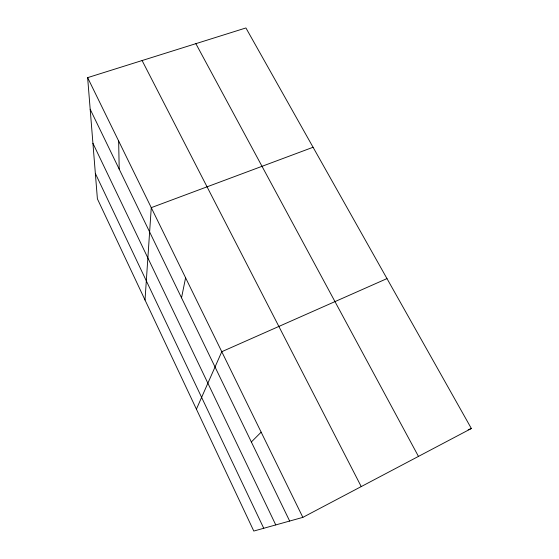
<?xml version="1.0" encoding="UTF-8"?>
<svg xmlns="http://www.w3.org/2000/svg" width="559" height="559" viewBox="0 0 559 559"><rect width="100%" height="100%" fill="white"/><g stroke="black" fill="none" stroke-linecap="round" stroke-linejoin="round"><path stroke-width="0.84" d="M145.019 300.015L151.265 207.655L313.068 147.262M181.528 297.821L185.595 277.788M196.412 409.167L221.776 351.709L386.989 278.592M251.354 441.973L261.151 432.17M302.852 517.368L471.363 428.508L245.918 27.95L87.637 77.638L97.399 198.857L253.793 531.05L302.852 517.368L87.637 77.638M468.149 429.794L471.363 428.508M195.867 43.665L418.46 456.403M142.098 60.54L361.233 486.582M90.181 109.25L289.66 521.044M92.927 143.293L275.769 524.922M95.351 173.437L263.743 528.276M118.655 141.022L119.207 169.174"/></g></svg>
